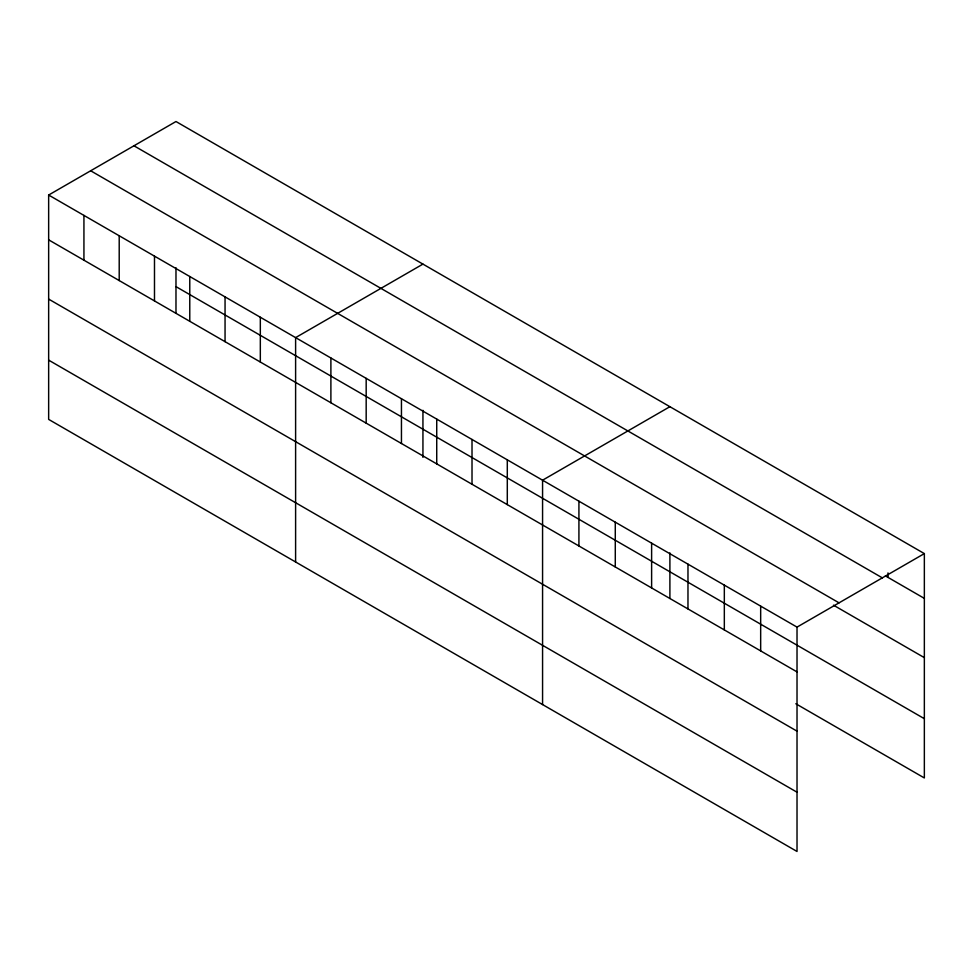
<?xml version="1.0" encoding="UTF-8"?>
<svg xmlns="http://www.w3.org/2000/svg" width="973" height="973" viewBox="0 0 973 973"><rect width="100%" height="100%" fill="white"/><g stroke="black" fill="none" stroke-linecap="round" stroke-linejoin="round"><path stroke-width="1.46" d="M48.65 195.038L797.021 627.111L797.021 851.472L48.65 419.399L48.65 195.038L175.979 121.528L924.35 553.601L924.35 777.962L795.829 703.759M422.939 264.109L295.61 337.619L295.61 561.993M669.898 406.69L542.569 480.2L542.569 704.574M797.021 627.111L924.35 553.601M885.406 575.894L924.35 598.383M133.958 145.792L882.329 577.853M90.671 170.786L839.042 602.846M833.472 605.17L924.35 657.639M175.979 286.634L924.35 718.694M48.65 239.82L797.021 671.893M48.65 299.088L797.021 731.149M48.65 360.144L797.021 792.217M887.996 572.915L887.996 577.39M760.667 606.118L760.667 650.901M724.326 585.138L724.326 629.92M687.972 564.145L687.972 608.94M669.898 552.895L669.898 598.468M651.618 543.165L651.618 587.947M615.277 522.173L615.277 566.967M578.923 501.192L578.923 545.975M507.298 459.84L507.298 504.622M472.014 439.468L472.014 484.25M436.731 419.095L436.731 463.878M422.939 410.314L422.939 457.359M401.448 398.735L401.448 443.518M366.176 378.363L366.176 423.146M330.893 357.991L330.893 402.773M260.326 317.259L260.326 362.041M225.055 296.887L225.055 341.669M189.771 276.514L189.771 321.297M175.979 267.733L175.979 313.294M154.488 256.142L154.488 300.937M119.205 235.782L119.205 280.565M83.933 215.41L83.933 260.192"/></g></svg>
